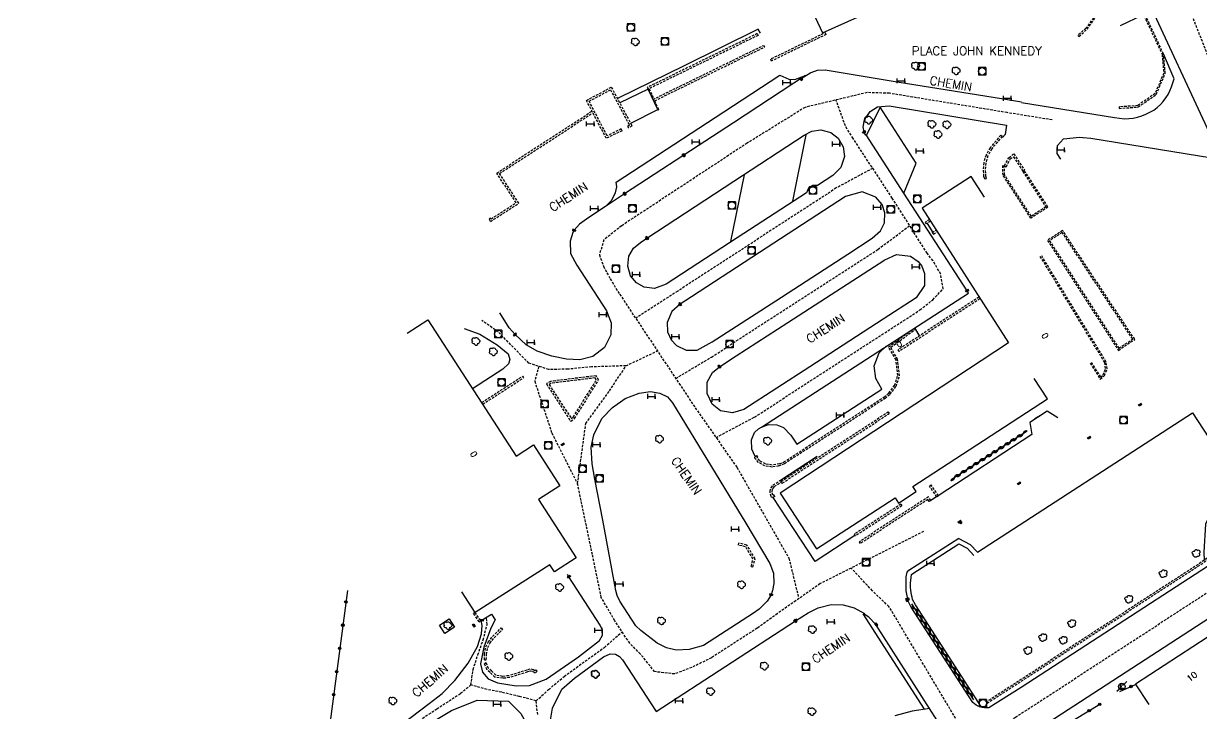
# Model space of a CAD drawing. Header units: millimetres. Extents: x 151000 to 152000, y 121000 to 122001.
# Drawn here: x 151627.1 to 151866.2, y 121586.1 to 121726.3 of the extents above; entities that cross this region are included whole.
import ezdxf
from ezdxf.enums import TextEntityAlignment as Align

# ---------------------------------------------------------------- set-up
doc = ezdxf.new("R2010")
doc.units = ezdxf.units.MM
doc.linetypes.add('DASHED', pattern=[0.75, 0.5, -0.25])
doc.layers.get('0').update_dxf_attribs({"linetype": 'CONTINUOUS'})
for name, color, linetype in [('W0001', 6, 'DASHED'), ('W0008', 7, 'CONTINUOUS'), ('W0100', 7, 'CONTINUOUS'), ('W0105', 7, 'CONTINUOUS'), ('W0112', 1, 'DASHED'), ('W0300', 7, 'CONTINUOUS'), ('W0310', 3, 'CONTINUOUS'), ('W0322', 7, 'CONTINUOUS'), ('W0334', 7, 'CONTINUOUS'), ('W0400', 7, 'CONTINUOUS'), ('W0420', 7, 'CONTINUOUS'), ('W0471', 7, 'CONTINUOUS'), ('W0984', 7, 'CONTINUOUS'), ('W0989', 7, 'CONTINUOUS'), ('W0991', 7, 'CONTINUOUS'), ('W1474', 7, 'CONTINUOUS')]:
    doc.layers.add(name, color=color, linetype=linetype)
doc.styles.get("Standard").update_dxf_attribs({"font": 'romans.shx', "width": 0.85})

# ---------------------------------------------------------------- blocks, each defined once
blk = doc.blocks.new('T420')
for p, q in [((0.75, 0.75), (-0.75, 0.75)), ((-0.75, 0.75), (-0.75, -0.75)), ((0.75, 0.75), (0.75, -0.75)), ((0.75, -0.75), (-0.75, -0.75))]:
    blk.add_line(p, q)
blk.add_ellipse((0, 0), major_axis=(-0.53, 0.53), ratio=1, start_param=3.926991, end_param=10.210176)
blk = doc.blocks.new('T400')
for p, q in [((-0.15, 0.3), (0.15, 0.3)), ((-0.15, -0.25), (-0.15, 0.3)), ((-0.15, 0.15), (0.15, 0.15)), ((-0.15, 0), (0.15, 0)), ((0.15, 0.3), (0.15, -0.25)), ((-0.15, -0.15), (0.15, -0.15)), ((-0.15, -0.25), (-0.15, -0.3)), ((-0.15, -0.3), (0.15, -0.3)), ((0.15, -0.3), (0.15, -0.25))]:
    blk.add_line(p, q)
blk = doc.blocks.new('T1474')
at = {"color": 0, "linetype": 'Continuous', "flags": 128}
for points in [[(-0.75, -0.5), (-0.75, 0.5)], [(-0.75, 0), (0.75, 0)], [(0.75, 0), (0.75, -0.5), (0.75, 0.5)]]:
    blk.add_lwpolyline(points, dxfattribs=at)
blk = doc.blocks.new('T300')
for p, q in [((-0.8, 0.51), (-0.86, 0.34)), ((-0.86, 0.34), (-0.86, 0.17)), ((-0.86, 0.17), (-0.74, 0.06)), ((-0.69, 0.63), (-0.8, 0.51)), ((-0.8, -0.06), (-0.74, 0.06)), ((-0.74, 0.06), (-0.69, 0.11)), ((-0.57, 0.69), (-0.69, 0.63)), ((-0.46, 0.69), (-0.57, 0.69)), ((-0.29, 0.63), (-0.46, 0.69)), ((-0.29, 0.63), (-0.17, 0.74)), ((-0.23, 0.57), (-0.29, 0.63)), ((-0.17, 0.74), (-0.06, 0.8)), ((-0.06, 0.8), (0.06, 0.8)), ((0.06, 0.8), (0.23, 0.74)), ((0.23, 0.74), (0.34, 0.63)), ((0.34, 0.63), (0.4, 0.51)), ((0.46, 0.46), (0.34, 0.46)), ((0.4, 0.51), (0.4, 0.46)), ((0.57, 0.4), (0.46, 0.46)), ((0.57, 0.4), (0.69, 0.29)), ((0.69, 0.29), (0.74, 0.17)), ((0.74, 0.06), (0.69, -0.17)), ((0.74, 0.17), (0.74, 0.06)), ((-0.8, -0.17), (-0.8, -0.06)), ((-0.8, -0.23), (-0.8, -0.17)), ((-0.74, -0.34), (-0.8, -0.23)), ((-0.69, -0.4), (-0.74, -0.34)), ((-0.51, -0.46), (-0.69, -0.4)), ((-0.4, -0.46), (-0.51, -0.46)), ((-0.4, -0.46), (-0.34, -0.46)), ((-0.34, -0.46), (-0.34, -0.4)), ((-0.34, -0.51), (-0.34, -0.46)), ((-0.29, -0.63), (-0.34, -0.51)), ((-0.17, -0.74), (-0.29, -0.63)), ((-0.06, -0.8), (-0.17, -0.74)), ((0.06, -0.8), (-0.06, -0.8)), ((0.17, -0.74), (0.06, -0.8)), ((0.23, -0.69), (0.17, -0.74)), ((0.29, -0.46), (0.23, -0.46)), ((0.29, -0.63), (0.23, -0.69)), ((0.46, -0.4), (0.29, -0.46)), ((0.34, -0.51), (0.29, -0.63)), ((0.34, -0.51), (0.34, -0.46)), ((0.57, -0.34), (0.46, -0.4)), ((0.63, -0.29), (0.57, -0.34)), ((0.69, -0.17), (0.63, -0.29))]:
    blk.add_line(p, q)
blk = doc.blocks.new('t322o')
at = {"color": 0, "linetype": 'Continuous'}
for radius in [0.25, 0.15]:
    blk.add_circle((0, 0), radius, dxfattribs=at)
blk = doc.blocks.new('t310o')
at = {"color": 0, "linetype": 'Continuous'}
for centre, start, end in [((-0.5, 0.38), 216.8699, 323.1304), ((0.5, -0.37), 36.8699, 143.1303)]:
    blk.add_arc(centre, 0.625, start, end, dxfattribs=at)
blk = doc.blocks.new('T471')
for p, q in [((-0.333334, 0.333334), (-0.333334, -0.333334)), ((-0.333334, 0.333334), (0.333334, 0.333334)), ((-0.333334, 0), (0, 0)), ((0.500001, 0.500001), (1.000002, 1.000002)), ((-0.500001, -0.500001), (-1.000002, -1.000002)), ((-0.333334, -0.333334), (0.333334, -0.333334))]:
    blk.add_line(p, q)
blk.add_ellipse((0, 0), major_axis=(0.471405, 0.471405), ratio=1, start_param=5.4977871438, end_param=11.780972451)

msp = doc.modelspace()

# ---------------------------------------------------------------- linework, layer by layer
at = {"layer": 'W0001'}
msp.add_line((151819.78, 121579.31), (151802.79, 121607.84), dxfattribs=at)
for points in [[(151859.02, 121741.3), (151876, 121698.29), (151898.83, 121653.38), (151924.35, 121592.73)], [(151835.91, 121706.72), (151826.81, 121708.2), (151815.01, 121710.14), (151802.87, 121712.13), (151798.36, 121712.28), (151785.75, 121709.27), (151774, 121702), (151748.49, 121685.2), (151744.89, 121682.33), (151743.99, 121679.32), (151744.82, 121676.98), (151746.17, 121674.43), (151748.1, 121671.31), (151763.45, 121648.25), (151771.9, 121636.13), (151782.48, 121617.64), (151784.48, 121609.45)], [(151767.67, 121642.19), (151775.49, 121646.34), (151809.09, 121668.12), (151811.69, 121670.18), (151813.79, 121672.41), (151813.29, 121675.4), (151811.72, 121678.13), (151810.54, 121679.63), (151803.47, 121690.84), (151795.5, 121702.95), (151793.93, 121705.5), (151792.05, 121710.78)], [(151799.49, 121696.89), (151792.1, 121692.89), (151759.89, 121671.92), (151751.36, 121666.42)], [(151759.49, 121654.2), (151766.75, 121658.54), (151800.56, 121680.42), (151807, 121685.24)], [(151749.39, 121656.76), (151742.41, 121656.53), (151737.58, 121656.07), (151733.71, 121656), (151729.64, 121657.31), (151727.56, 121659.44), (151723.44, 121663.65), (151720.14, 121665.93)], [(151809.82, 121623.08), (151788.83, 121612.49), (151780.14, 121606.41), (151776.04, 121603.44), (151766.76, 121597.42), (151762.73, 121595.47), (151759.29, 121594.14), (151755.21, 121594.61), (151752.3, 121598.2), (151750.15, 121600.39), (151747.12, 121604.95), (151744.37, 121609.7), (151742.57, 121618.4), (151739.55, 121632.8), (151741.23, 121645.06), (151746.05, 121651.66), (151749.39, 121656.76), (151755.78, 121659.78)], [(151731.68, 121656.65), (151730.85, 121653.63), (151734.32, 121643.11), (151739.55, 121632.8)], [(151906.21, 121635.85), (151828.49, 121585.3), (151810.68, 121573.04), (151798.8, 121564.37), (151618.21, 121443.6), (151597.68, 121430.01), (151549.22, 121389.9), (151541.58, 121383.19), (151533.05, 121374.61), (151520.25, 121361.07), (151386.28, 121220.18), (151367.68, 121200.61), (151365.49, 121198.3), (151308.68, 121138.47), (151295.91, 121124.98), (151290.43, 121118.75), (151285.09, 121112.66), (151270.43, 121093.65), (151260.54, 121079.31), (151251.01, 121064.19), (151243.16, 121050.73), (151236.11, 121038.15), (151235.72, 121037.2), (151219.74, 121000)], [(151802.79, 121607.84), (151799.42, 121611.04), (151795.12, 121615.66)], [(151717.91, 121591.9), (151718.34, 121595.05), (151719.33, 121598.05), (151720.38, 121601.07), (151721.2, 121604.21), (151721.02, 121605.63)], [(151731.14, 121588.69), (151733.68, 121590.96), (151736.83, 121593.65), (151739.88, 121595.88), (151745.02, 121599.55), (151748.6, 121602.72)], [(151731.46, 121585.88), (151731.14, 121588.69), (151727.73, 121589.58), (151724.15, 121590.42), (151721.17, 121590.98), (151717.91, 121591.9), (151715.77, 121590.13), (151710.97, 121587.02), (151707.69, 121584.8)]]:
    msp.add_lwpolyline(points, dxfattribs=at)
at = {"layer": 'W0008'}
for p, q in [((151785.94, 121703.7), (151783.17, 121690.18)), ((151773.42, 121695.54), (151770.61, 121682.01)), ((151780.74, 121633.54), (151788.19, 121638.37))]:
    msp.add_line(p, q, dxfattribs=at)
for points in [[(151852.61, 121739.98), (151853.54, 121735.84), (151854.94, 121731.88), (151856.65, 121728.21), (151886.06, 121664.79), (151895.93, 121643.65), (151896.24, 121642.71, -0.102701), (151895.92, 121638.68), (151894.87, 121636.14), (151893.3, 121633.84), (151890.99, 121631.57), (151888.03, 121629.29), (151884.66, 121627.15), (151829.64, 121591.41), (151823.08, 121587.26, -0.213257), (151819.8, 121588.36), (151807.32, 121607.72), (151806.68, 121608.91, -0.004013), (151806.63, 121609.08, -0.004013)], [(151917.95, 121590.66), (151914.9, 121597.58), (151912.01, 121608.93), (151904.07, 121626.08), (151903.72, 121626.74), (151903.12, 121627.21), (151902.25, 121627.41), (151901.17, 121627.11), (151899.46, 121626.02), (151887.46, 121618.24), (151831.24, 121581.69), (151829.99, 121580.86), (151828.49, 121579.61, 0.22834), (151826.74, 121573.3), (151827.6, 121570.84), (151828.65, 121568.09), (151834.08, 121554.49), (151845.75, 121525.4), (151865.71, 121475.51), (151871.75, 121460.53)], [(151629.76, 121455.81), (151639.05, 121462.04), (151649.28, 121468.85), (151664.7, 121479.15), (151684.2, 121492.22), (151700.22, 121502.87), (151773.33, 121551.89), (151796.57, 121567.4), (151804.31, 121573.33), (151812.85, 121580.47, 0.255851), (151812.59, 121584.69), (151800.1, 121604.17), (151798.68, 121605.68), (151797.73, 121606.3)]]:
    msp.add_lwpolyline(points, format="xyb", dxfattribs=at)
for points in [[(151776.68, 121724.33), (151776.26, 121725.13), (151761.2, 121717.69), (151747.69, 121711.05)], [(151829.67, 121710.31), (151825.64, 121710.98), (151804.83, 121714.35), (151789.85, 121716.82), (151788.21, 121716.79), (151786.9, 121716.32), (151784.94, 121715.07)], [(151745.23, 121689.12), (151746.48, 121690.33), (151747.29, 121691.88), (151747.51, 121693.11), (151747.4, 121694.09), (151769.26, 121708.35), (151780.62, 121715.78), (151782.47, 121715.03), (151783.65, 121714.95), (151785.85, 121715.72), (151771.24, 121706.16), (151761.11, 121699.55), (151749.11, 121691.7), (151748.09, 121691.03), (151745.23, 121689.12), (151741.85, 121686.92), (151739.97, 121685.57), (151738.84, 121684.29), (151738.58, 121683.81), (151738.04, 121682.06), (151738.14, 121679.55), (151739.41, 121677.23), (151745.42, 121667.94), (151746.37, 121665.47), (151746.28, 121663.02), (151745, 121660.51), (151742.67, 121658.62), (151740.01, 121657.94), (151737.28, 121658.13), (151734.36, 121658.7), (151731.32, 121659.72), (151729.14, 121661.04), (151726.86, 121663.12), (151725.7, 121664.45), (151723.76, 121667.49)], [(151775.63, 121638.31), (151774.92, 121639.84), (151774.88, 121641.69), (151775.5, 121643.2), (151776.33, 121643.92), (151776.91, 121644.3), (151789.03, 121652.15), (151818.96, 121671.55), (151818.67, 121672.01), (151805.79, 121691.82), (151798.18, 121703.7), (151798.08, 121703.65), (151797.85, 121704.01), (151797.74, 121704.25), (151797.58, 121705.31), (151797.85, 121706.76), (151798.94, 121708.41), (151800.44, 121709.39), (151802.81, 121709.6), (151826.67, 121705.65), (151826.37, 121703.77), (151825.87, 121703.15)], [(151805.78, 121691.82), (151808.33, 121697.9), (151801.03, 121709.33), (151798.21, 121703.64)], [(151785.58, 121703.6), (151787.1, 121704.41), (151788.93, 121704.69), (151791.01, 121704.19), (151792.49, 121702.98), (151793.47, 121701.28), (151793.76, 121699.26), (151793.02, 121697.06), (151791.37, 121695.41), (151788.3, 121693.4), (151787.31, 121693.37), (151786.46, 121692.82), (151786.02, 121691.91), (151771.94, 121682.74), (151757.52, 121673.37), (151755.19, 121672.48), (151753.11, 121672.76), (151751.51, 121673.61), (151750.3, 121675.07), (151749.78, 121677), (151749.97, 121679.01), (151750.9, 121680.64), (151752.36, 121681.84), (151753.64, 121682.68), (151771.28, 121694.26), (151785.58, 121703.6)], [(151837.72, 121698.75), (151836.93, 121699.91), (151837.02, 121701.54), (151838.2, 121702.85), (151841.46, 121703.22), (151842.16, 121703.12)], [(151774.96, 121678.77), (151762.68, 121670.76), (151760.39, 121669.25), (151758.71, 121667.81), (151757.75, 121665.53), (151757.81, 121663.65), (151758.55, 121662.02), (151759.67, 121660.85), (151761.62, 121659.94), (151763.85, 121659.96), (151766.91, 121661.62), (151779.8, 121669.95), (151794.47, 121679.46), (151799.41, 121682.66), (151801.09, 121684.21), (151801.86, 121685.81), (151801.97, 121687.85), (151801.39, 121689.51), (151800.1, 121691.04), (151797.32, 121692.1), (151793.99, 121691.13), (151774.96, 121678.77)], [(151786.73, 121656.58), (151773.3, 121647.88), (151771.04, 121647.19), (151768.56, 121647.59), (151766.87, 121648.96), (151765.87, 121651.16), (151765.9, 121653.45), (151766.94, 121655.38), (151768.37, 121656.57), (151771.74, 121658.77), (151782.24, 121665.57), (151801.92, 121678.32), (151804.29, 121679.39), (151807.14, 121679.06), (151808.71, 121677.97), (151809.49, 121677), (151810.02, 121675.53), (151809.98, 121673.1), (151808.29, 121670.58), (151801.59, 121666.2), (151786.73, 121656.58)], [(151716.52, 121664.37), (151719.73, 121663.2), (151723.22, 121661.04), (151725.44, 121659.18), (151725.82, 121658.05), (151725.51, 121657.15), (151724.38, 121656.08), (151718.22, 121652.1)], [(151776.91, 121644.29), (151778.34, 121644.81), (151780, 121644.78), (151781.34, 121644.25), (151782.83, 121642.69), (151784.09, 121640.81), (151801.31, 121651.98), (151800.11, 121654.18), (151799.79, 121656.72), (151800.83, 121659.38), (151802.19, 121660.73)], [(151747.33, 121611.09), (151744.69, 121625.37), (151743.08, 121633.73), (151742.55, 121636.84), (151742.31, 121640.24), (151742.83, 121642.72), (151744.47, 121646.02), (151746.65, 121648.28), (151749.22, 121650.13), (151752.07, 121651.18), (151754.37, 121651.52), (151756.23, 121651.23), (151757.82, 121650.45), (151758.8, 121649.26), (151764.08, 121640.59), (151773.71, 121624.78), (151778.63, 121616.6), (151779.31, 121614.65), (151779.38, 121612.51), (151779.17, 121611.11), (151778.87, 121610.23), (151778.05, 121608.9), (151776.41, 121607.29), (151775.28, 121606.52), (151765.13, 121599.95), (151762.2, 121599.12), (151759.6, 121598.96), (151757.63, 121599.43), (151755.72, 121600.38), (151752.38, 121603), (151751.38, 121603.94), (151748.17, 121608.96), (151747.58, 121610.06), (151747.33, 121611.09)], [(151837.11, 121646.2), (151834.91, 121647.57), (151831.4, 121645.25), (151831.83, 121642.77), (151812.77, 121630.32)], [(151795.86, 121622.27), (151787.79, 121617.01), (151779.29, 121630.03)], [(151806.75, 121608.93), (151806.6, 121609.32), (151806.27, 121611.05), (151806.3, 121613.85), (151806.49, 121614.81), (151806.8, 121615.21), (151816.97, 121621.73)], [(151816.96, 121621.69), (151819.25, 121620.48), (151820.74, 121618.87)], [(151700.17, 121581.11), (151709.43, 121588.14), (151712.04, 121590.19), (151714.64, 121592.82), (151717.35, 121596.35), (151719.26, 121599.69), (151720.04, 121602.32), (151720.19, 121604), (151719.99, 121604.98), (151722.05, 121606.29), (151722.82, 121605.15), (151721.96, 121603.46), (151720.55, 121599.58), (151719.83, 121596.19), (151720.23, 121594.48), (151721.43, 121593.17), (151723.27, 121592.36), (151727.09, 121591.74), (151729.79, 121591.8), (151733.16, 121593.09), (151739.74, 121597.61), (151744.02, 121600.91), (151744.61, 121602.02), (151744.59, 121603.05), (151744.15, 121604.03), (151737.79, 121613.91), (151737.48, 121614.37)], [(151733.58, 121581.89), (151734.45, 121587.19), (151736.37, 121591.04), (151738.91, 121593.31), (151744.81, 121597.61), (151746.17, 121598.26), (151747.23, 121598.15), (151748.07, 121597.72), (151748.7, 121597.03), (151755.52, 121586.53), (151783.8, 121604.91), (151786.35, 121606.57), (151788.39, 121607.61), (151791.02, 121608.25), (151793.46, 121608.2), (151795.7, 121607.6), (151797.83, 121606.46)], [(151707.39, 121582.79), (151713.94, 121586.7), (151719.19, 121588.82), (151725.52, 121588.62), (151728.05, 121586.14), (151729.41, 121583.64)], [(151811.08, 121587.15), (151807.53, 121586.57), (151803.99, 121585.64)]]:
    msp.add_lwpolyline(points, dxfattribs=at)
at = {"layer": 'W0100'}
for points in [[(151772.12, 121761.26), (151772.12, 121761.26), (151789.3, 121724.4), (151796.99, 121727.9), (151794.91, 121732.45)], [(151822.17, 121691.03), (151819.45, 121695.22), (151809.53, 121688.79), (151827.08, 121661.43), (151780.69, 121630.89), (151788.05, 121619.54), (151804.04, 121629.92), (151804.71, 121628.88), (151808.32, 121631.22), (151807.64, 121632.26), (151834.99, 121650.02), (151832.27, 121654.21)], [(151704.97, 121663.37), (151709.17, 121666.08), (151727.07, 121638.42), (151730.6, 121640.68), (151735.94, 121632.34), (151731.6, 121629.57), (151739.28, 121617.74), (151734.84, 121614.9), (151733.92, 121616.34), (151718.78, 121606.63), (151716.08, 121610.84)], [(151855.6, 121587.93), (151852.86, 121592.11), (151870.3, 121603.49), (151878.71, 121608.95), (151889.84, 121616.18), (151889.09, 121617.43), (151894.81, 121621.01), (151902.86, 121625.96), (151904.59, 121622.63), (151906.31, 121618.71), (151910.43, 121609.5), (151908.34, 121608.57), (151916.31, 121590.14), (151911.72, 121588.16)]]:
    msp.add_lwpolyline(points, dxfattribs=at)
at = {"layer": 'W0105'}
for p, q in [((151810.53, 121685.66), (151811.67, 121683.87)), ((151808.15, 121664.14), (151808.88, 121663)), ((151833.92, 121646.89), (151832.38, 121645.95)), ((151811.28, 121629.44), (151812.44, 121630.2))]:
    msp.add_line(p, q, dxfattribs=at)
for points in [[(151750.38, 121706.07), (151755.86, 121708.84), (151753.89, 121712.98), (151748.15, 121710.17)], [(151714.59, 121603.63), (151712.6, 121602.37), (151711.5, 121604.09), (151713.48, 121605.33), (151714.59, 121603.63)]]:
    msp.add_lwpolyline(points, dxfattribs=at)
at = {"layer": 'W0112'}
for p, q in [((151776.05, 121724.26), (151753.71, 121713.33)), ((151776.22, 121723.9), (151754.07, 121713.06)), ((151776.05, 121724.26), (151776.22, 121723.9)), ((151789.46, 121724.26), (151778.78, 121719.05)), ((151790.02, 121724.09), (151778.95, 121718.69)), ((151789.46, 121724.26), (151789.36, 121724.43)), ((151790.02, 121724.09), (151789.73, 121724.6)), ((151754.88, 121710.89), (151777.32, 121721.87)), ((151777.32, 121721.87), (151777.49, 121721.51)), ((151778.95, 121718.69), (151778.78, 121719.05)), ((151753.71, 121713.33), (151754.73, 121711.27)), ((151754.07, 121713.06), (151754.91, 121711.36)), ((151754.73, 121711.27), (151754.91, 121711.36)), ((151754.88, 121710.89), (151755.92, 121708.71)), ((151755.92, 121708.71), (151756.07, 121708.82)), ((151748.62, 121704.52), (151748.44, 121704.88)), ((151749.7, 121705.45), (151749.89, 121705.1)), ((151825.49, 121703.64), (151825.8, 121703.39)), ((151826.24, 121697.4), (151826.6, 121697.21)), ((151822.19, 121694.72), (151822.57, 121694.83)), ((151829.98, 121696.26), (151830.31, 121696.48)), ((151721.93, 121686.78), (151721.59, 121686.58)), ((151811.01, 121686.49), (151810.21, 121685.93)), ((151810.44, 121685.6), (151810.21, 121685.93)), ((151811.23, 121686.15), (151810.44, 121685.6)), ((151811.58, 121683.81), (151812.35, 121684.4)), ((151811.58, 121683.81), (151811.82, 121683.49)), ((151811.82, 121683.49), (151812.57, 121684.06)), ((151821.06, 121670.72), (151804.62, 121660.01)), ((151821.27, 121670.38), (151804.84, 121659.68)), ((151804.62, 121660.01), (151804.84, 121659.68)), ((151720.09, 121649.27), (151728.39, 121654.63)), ((151720.31, 121648.93), (151728.61, 121654.3)), ((151728.39, 121654.63), (151728.61, 121654.3)), ((151780.91, 121633.28), (151802.61, 121647.38)), ((151781.13, 121632.94), (151802.82, 121647.04)), ((151802.61, 121647.38), (151802.82, 121647.04)), ((151776.15, 121638.16), (151775.95, 121638.5)), ((151780.91, 121633.28), (151780.62, 121633.43)), ((151780.84, 121633.1), (151781.13, 121632.94)), ((151811.04, 121632.31), (151811.37, 121632.54)), ((151812.83, 121630.36), (151811.37, 121632.54)), ((151779.61, 121630.2), (151779.43, 121630.56)), ((151812.5, 121630.14), (151811.04, 121632.31)), ((151812.83, 121630.36), (151812.5, 121630.14)), ((151805.21, 121628.66), (151795.75, 121622.52)), ((151805.43, 121628.32), (151795.96, 121622.18)), ((151805.21, 121628.66), (151805.43, 121628.32)), ((151772.25, 121620.73), (151772.16, 121620.35)), ((151795.75, 121622.52), (151795.96, 121622.18)), ((151796.75, 121620.99), (151796.97, 121620.66)), ((151774.79, 121616.01), (151775.17, 121615.91)), ((151718.78, 121606.62), (151718.45, 121606.4)), ((151719.58, 121604.75), (151718.45, 121606.4)), ((151724.06, 121603.49), (151724.34, 121603.21)), ((151720.63, 121597.01), (151721.03, 121597)), ((151721.03, 121596.38), (151720.66, 121596.23)), ((151731.1, 121594.99), (151731.38, 121594.71))]:
    msp.add_line(p, q, dxfattribs=at)
for points in [[(151846.15, 121733.31), (151845.73, 121730.51), (151844.76, 121728.08), (151842.8, 121725.36), (151841.17, 121723.9), (151841.37, 121723.68), (151843.02, 121725.15), (151845.03, 121727.94), (151846.02, 121730.43), (151846.45, 121733.27)], [(151756.07, 121708.82), (151755.22, 121710.61), (151777.49, 121721.51)], [(151748.62, 121704.52), (151745.39, 121702.98), (151741.35, 121710.67), (151746.41, 121713.38), (151750.62, 121705.49), (151749.89, 121705.1)], [(151748.44, 121704.88), (151745.56, 121703.5), (151741.89, 121710.51), (151746.24, 121712.84), (151750.08, 121705.66), (151749.7, 121705.45)], [(151721.59, 121686.58), (151721.88, 121686.08), (151727.62, 121689.77), (151723.7, 121695.8), (151742.67, 121708.15)], [(151721.93, 121686.78), (151722.01, 121686.64), (151727.07, 121689.89), (151723.15, 121695.92), (151742.46, 121708.49)], [(151825.49, 121703.64), (151823.32, 121701.05), (151822.5, 121699.58), (151822.03, 121698.03), (151821.93, 121696.43), (151822.02, 121695.32), (151822.19, 121694.72)], [(151825.8, 121703.39), (151823.65, 121700.83), (151822.87, 121699.43), (151822.43, 121697.96), (151822.33, 121696.43), (151822.41, 121695.39), (151822.57, 121694.83)], [(151826.24, 121697.4), (151827.12, 121699.04), (151828.15, 121699.84), (151830.31, 121696.48)], [(151830.22, 121696.42), (151835.06, 121688.98), (151831.62, 121686.75), (151825.95, 121695.46), (151825.91, 121697.67)], [(151829.96, 121696.27), (151834.64, 121689.07), (151831.7, 121687.16), (151826.24, 121695.55), (151826.21, 121697.47)], [(151826.6, 121697.21), (151827.43, 121698.78), (151828.05, 121699.25), (151829.98, 121696.26)], [(151843.88, 121657.45), (151845.77, 121654.48), (151846.28, 121654.93), (151846.79, 121656.18), (151846.62, 121657.42), (151833.49, 121679.03)], [(151843.63, 121657.29), (151845.7, 121654.03), (151846.53, 121654.76), (151847.09, 121656.14), (151846.91, 121657.52), (151833.75, 121679.19)], [(151780.42, 121636.41), (151781.55, 121636.89), (151802, 121650.16), (151803.01, 121650.97), (151804.25, 121652.61), (151804.92, 121654.73), (151804.55, 121658.06), (151803.15, 121660.52), (151808.15, 121664.16)], [(151780.55, 121636.84), (151781.39, 121637.2), (151801.8, 121650.43), (151802.76, 121651.21), (151803.94, 121652.77), (151804.58, 121654.76), (151804.22, 121657.95), (151802.7, 121660.61), (151807.96, 121664.44), (151808.15, 121664.16)], [(151743.31, 121654.73), (151734.08, 121653.6), (151733.24, 121653.07), (151738.17, 121645.5), (151738.96, 121646.06), (151743.83, 121653.87), (151743.31, 121654.73)], [(151743.1, 121654.3), (151734.22, 121653.22), (151733.8, 121652.95), (151738.28, 121646.06), (151738.67, 121646.34), (151743.36, 121653.87), (151743.1, 121654.3)], [(151780.42, 121636.41), (151779.05, 121636.18), (151777.59, 121636.43), (151776.3, 121637.13), (151775.52, 121638.02), (151775.56, 121638.21), (151775.64, 121638.32), (151775.95, 121638.5)], [(151780.55, 121636.84), (151779.05, 121636.59), (151777.72, 121636.81), (151776.56, 121637.45), (151776, 121638.07), (151776.15, 121638.16)], [(151779.61, 121630.2), (151779.31, 121630.05), (151779.15, 121630.01), (151778.95, 121630.08), (151778.86, 121630.21), (151778.64, 121631.19), (151778.84, 121631.97), (151779.23, 121632.51), (151780.62, 121633.43)], [(151779.43, 121630.56), (151779.21, 121630.45), (151779.05, 121631.18), (151779.2, 121631.79), (151779.51, 121632.22), (151780.84, 121633.1)], [(151811.32, 121629.37), (151810.82, 121630.15), (151796.75, 121620.99)], [(151811.32, 121629.37), (151810.96, 121629.19), (151810.7, 121629.6), (151796.97, 121620.66)], [(151775.17, 121615.91), (151775.61, 121617.54), (151773.93, 121620.33), (151772.25, 121620.73)], [(151774.79, 121616.01), (151775.18, 121617.48), (151773.68, 121619.98), (151772.16, 121620.35)], [(151719.58, 121604.75), (151719.89, 121605.01), (151718.78, 121606.62)], [(151720.94, 121599.63), (151721.41, 121600.6), (151722.3, 121601.74), (151724.06, 121603.49)], [(151721.32, 121599.5), (151721.75, 121600.38), (151722.6, 121601.47), (151724.34, 121603.21)], [(151720.63, 121597.01), (151720.65, 121598.15), (151720.94, 121599.63)], [(151721.03, 121597), (151721.05, 121598.1), (151721.32, 121599.5)], [(151731.38, 121594.71), (151730.97, 121594.3), (151730.46, 121594.61), (151729.9, 121594.72), (151729.36, 121594.55), (151725.71, 121593.39), (151724.38, 121593.26), (151722.75, 121593.49), (151721.81, 121594.46), (151721.16, 121595.02), (151720.66, 121596.23)], [(151731.1, 121594.99), (151730.91, 121594.8), (151730.61, 121594.99), (151729.88, 121595.13), (151729.24, 121594.93), (151725.63, 121593.78), (151724.39, 121593.66), (151722.94, 121593.87), (151722.09, 121594.75), (151721.49, 121595.26), (151721.03, 121596.38)]]:
    msp.add_lwpolyline(points, dxfattribs=at)
for points in [[(151849.54, 121709.05), (151853.42, 121709.35), (151857.08, 121711.91), (151858.89, 121716.17), (151858.54, 121720.13), (151854.73, 121728.25), (151854.24, 121727.99), (151854.38, 121727.72), (151854.59, 121727.84), (151858.25, 121720.05), (151858.58, 121716.22), (151856.83, 121712.1), (151853.32, 121709.64), (151849.52, 121709.35)], [(151834.98, 121682.25), (151849.38, 121659.9), (151852.69, 121662.13), (151838.06, 121684.25)], [(151835.4, 121682.17), (151849.47, 121660.32), (151852.28, 121662.21), (151837.97, 121683.84)], [(151822.73, 121588.18), (151887.7, 121630.48), (151888.29, 121630.77), (151889.08, 121631.43), (151890.37, 121632.61), (151891.86, 121634.15), (151893.24, 121636.34), (151892.99, 121636.5), (151891.63, 121634.34), (151890.17, 121632.83), (151888.89, 121631.65), (151888.13, 121631.02), (151887.55, 121630.74), (151822.57, 121588.43)]]:
    msp.add_lwpolyline(points, close=True, dxfattribs=at)
at = {"layer": 'W0310'}
msp.add_line((151830.83, 121643.51), (151815.39, 121633.6), dxfattribs=at)
msp.add_lwpolyline([(151820.01, 121588.86), (151807.45, 121608.36)], dxfattribs=at)
at = {"layer": 'W0322'}
for points in [[(151692.82, 121611.11), (151689.29, 121584.49), (151687.91, 121574.56)], [(151849.66, 121590.59), (151852.83, 121591.98)], [(151835.11, 121557.44), (151829.41, 121577.09), (151832.13, 121579.45), (151835, 121581.55), (151845.62, 121588)]]:
    msp.add_lwpolyline(points, dxfattribs=at)
at = {"layer": 'W0334'}
for p, q in [((151860.67, 121715.07), (151858.54, 121720.13)), ((151797.46, 121606.36), (151809.96, 121587.02))]:
    msp.add_line(p, q, dxfattribs=at)
for points in [[(151854.24, 121727.99), (151849.73, 121725.84)], [(151869.03, 121697.46), (151868.34, 121698.93), (151843.77, 121702.92), (151842.2, 121703.09)], [(151820.74, 121618.87), (151864.45, 121647.2), (151873.21, 121633.7), (151869.33, 121629.43), (151867.09, 121624.55), (151866.75, 121618.86), (151866.79, 121617.23)]]:
    msp.add_lwpolyline(points, dxfattribs=at)
for points in [[(151829.71, 121710.29), (151848.56, 121707.24), (151850.59, 121706.97, 0.175779), (151857.28, 121709.27, 0.165298), (151860.67, 121715.07)], [(151821.61, 121587.38), (151808.17, 121608.22), (151807.6, 121609.29, -0.098282), (151807.21, 121613.14), (151807.38, 121614.36), (151807.44, 121614.45), (151817, 121620.56), (151818.64, 121619.68), (151820.01, 121618.2)]]:
    msp.add_lwpolyline(points, format="xyb", dxfattribs=at)

# ---------------------------------------------------------------- block references
at = {"layer": 'W0300'}
for p in [(151751.34, 121722.55), (151808.24, 121717.66), (151816.46, 121716.67), (151798.69, 121706.66), (151811.54, 121705.81), (151812.8, 121703.74), (151814.6, 121705.71), (151718.97, 121661.71), (151722.5, 121659.61), (151756.23, 121641.84), (151778.2, 121641.46), (151735.96, 121611.71), (151772.88, 121612.25), (151713.28, 121603.96), (151756.63, 121604.9), (151787.28, 121603.15), (151725.63, 121597.69), (151743.21, 121594.1), (151743.23, 121594.03), (151777.53, 121595.74), (151702.08, 121588.64), (151766.61, 121590.55), (151787.17, 121586.48)]:
    msp.add_blockref('T300', p, dxfattribs=at)
at = {"layer": 'W0300', "rotation": 247.0773431829739}
for p in [(151865.12, 121618.59), (151858.43, 121614.47), (151851.46, 121609.28), (151839.87, 121604.33), (151834, 121601.49), (151838.13, 121600.94), (151830.97, 121598.85)]:
    msp.add_blockref('T300', p, dxfattribs=at)
at = {"layer": 'W0310'}
for p, rotation in [((151827.46, 121641.34), 212.7008082443161), ((151828.73, 121642.15), 212.7008082443161), ((151829.99, 121642.96), 212.7008082443161), ((151823.68, 121638.91), 212.7008082443161), ((151824.94, 121639.72), 212.7008082443161), ((151826.2, 121640.53), 212.7008082443161), ((151821.15, 121637.29), 212.7008082443161), ((151822.42, 121638.1), 212.7008082443161), ((151817.37, 121634.86), 212.7008082443161), ((151818.63, 121635.67), 212.7008082443161), ((151819.89, 121636.48), 212.7008082443161), ((151816.1, 121634.05), 212.7008082443161), ((151808.11, 121607.34), 122.7901778550124), ((151808.96, 121606.02), 122.7901778550124), ((151809.81, 121604.7), 122.7901778550124), ((151810.66, 121603.38), 122.7901778550124), ((151811.51, 121602.06), 122.7901778550124), ((151812.36, 121600.74), 122.7901778550124), ((151813.21, 121599.42), 122.7901778550124), ((151814.06, 121598.1), 122.7901778550124), ((151814.91, 121596.78), 122.7901778550124), ((151815.76, 121595.46), 122.7901778550124), ((151816.61, 121594.14), 122.7901778550124), ((151817.46, 121592.82), 122.7901778550124), ((151818.31, 121591.5), 122.7901778550124), ((151819.16, 121590.18), 122.7901778550124)]:
    msp.add_blockref('t310o', p, dxfattribs=dict(at, rotation=rotation))
at = {"layer": 'W0322'}
for p, rotation in [((151692.51, 121608.76), 262.434941347389), ((151691.89, 121604.05), 262.434941347389), ((151691.26, 121599.34), 262.434941347389), ((151690.63, 121594.63), 262.434941347389), ((151851.95, 121591.59), 23.73417548515066), ((151690.01, 121589.92), 262.434941347389), ((151845.58, 121587.97), 31.23693486276808), ((151843.44, 121586.68), 31.23693486276808)]:
    msp.add_blockref('t322o', p, dxfattribs=dict(at, rotation=rotation))
at = {"layer": 'W0400'}
for p, rotation in [((151784.94, 121715.07), 32.35418907385175), ((151797.74, 121704.25), 114.4352169962899), ((151761.11, 121699.55), 33.13539677633624), ((151749.11, 121691.7), 213.3625433114328), ((151738.84, 121684.29), 241.3686768261441), ((151753.64, 121682.68), 213.0448002624653), ((151818.67, 121672.01), 122.4789500304205), ((151760.39, 121669.25), 213.3298252889331), ((151726.86, 121663.12), 131.135206642176), ((151768.37, 121656.57), 219.7960206747151), ((151853.79, 121648.85), 122.0908483268165), ((151843.44, 121642.13), 122.0908483268165), ((151736.55, 121640.8), 121.6421613349358), ((151829.23, 121632.88), 122.0908483268165), ((151817.12, 121625.04), 122.0908483268165), ((151817.31, 121624.99), 215.6157185167662), ((151737.79, 121613.91), 304.016942750568), ((151778.87, 121610.23), 251.0225604525562), ((151806.43, 121609.21), 15.55729630565881), ((151806.6, 121609.32), 111.2190321759888), ((151718.51, 121604.01), 31.47998673401089), ((151720.16, 121605.07), 90), ((151783.8, 121605.04), 122.2510662460094), ((151783.8, 121604.91), 33.09271655829311), ((151800.21, 121604.19), 36.76944781487617)]:
    msp.add_blockref('T400', p, dxfattribs=dict(at, rotation=rotation))
at = {"layer": 'W0420'}
for p in [(151750.35, 121725.47), (151757.28, 121722.65), (151809.38, 121717.57), (151821.72, 121716.59), (151787.34, 121692.36), (151770.89, 121689.35), (151808.53, 121690.65), (151750.68, 121688.72), (151803.14, 121688.54), (151808.25, 121684.75), (151774.88, 121680.18), (151747.31, 121676.48), (151723.45, 121663.22), (151770.43, 121661.14), (151770.43, 121661.13), (151724.12, 121653.39), (151732.83, 121648.96), (151850.39, 121645.71), (151733.58, 121640.58), (151740.53, 121635.81), (151743.99, 121633.83), (151798.08, 121616.78), (151798.13, 121616.83), (151785.92, 121595.57), (151821.87, 121588.18)]:
    msp.add_blockref('T420', p, dxfattribs=at)
at = {"layer": 'W0471'}
msp.add_blockref('T471', (151850.07, 121591.58), dxfattribs=at)
at = {"layer": 'W1474'}
for p in [(151782.02, 121714.29), (151805.23, 121714.66), (151826.83, 121711.12), (151742.15, 121705.93), (151763.6, 121702.27), (151792.09, 121701.82), (151809.03, 121700.42), (151837.69, 121700.64), (151742.96, 121688.74), (151800.39, 121688.97), (151751.45, 121675.33), (151808.26, 121676.88), (151744.66, 121667.17), (151730.04, 121661.51), (151759.46, 121662.68), (151754.58, 121650.55), (151767.61, 121649.91), (151792.9, 121646.77), (151743.41, 121640.74), (151771.58, 121623.59), (151811.2, 121616.62), (151748.04, 121612.44), (151791.01, 121604.75), (151743.78, 121603.01), (151723.22, 121588.02), (151760.16, 121588.7)]:
    msp.add_blockref('T1474', p, dxfattribs=at)

# ---------------------------------------------------------------- texts
at = {"layer": 'W0984'}
for s, rotation, p in [('0', 31.4791, (151804.83, 121661.21)), ('10', 37.3388, (151864.32, 121593.61))]:
    msp.add_text(s, height=1.25, rotation=rotation, dxfattribs=at).set_placement(p, align=Align.MIDDLE)
at = {"layer": 'W0989'}
msp.add_text('PLACE JOHN KENNEDY', height=1.75, dxfattribs=at).set_placement((151820.62, 121720.75), align=Align.MIDDLE)
for rotation, p in [(350.6836, (151815.37, 121714.07)), (32.9577, (151737.69, 121691.08)), (32.9577, (151789.89, 121664.34)), (304.8765, (151761.66, 121634.42)), (34.0222, (151790.98, 121599.32)), (40.7512, (151709.6, 121592.78))]:
    msp.add_text('CHEMIN', height=1.75, rotation=rotation, dxfattribs=at).set_placement(p, align=Align.MIDDLE)
at = {"layer": 'W0991'}
for rotation, p in [(302.6781, (151834.49, 121662.84)), (302.9068, (151718.48, 121638.81))]:
    msp.add_text('0', height=1.25, rotation=rotation, dxfattribs=at).set_placement(p, align=Align.MIDDLE)

doc.saveas('drawing.dxf')
